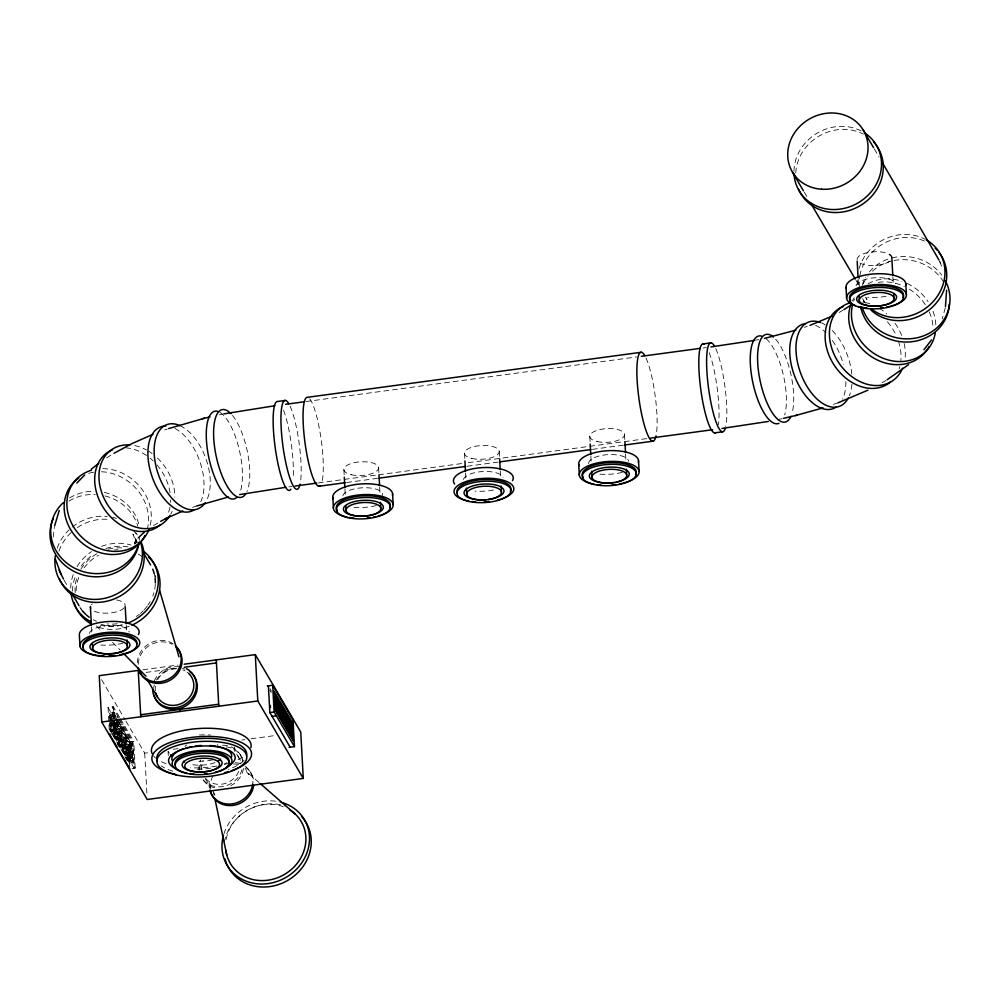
<?xml version="1.0" encoding="UTF-8"?>
<svg xmlns="http://www.w3.org/2000/svg" width="1000" height="1000" viewBox="0 0 1000 1000"><rect width="100%" height="100%" fill="white"/><g stroke="black" fill="none" stroke-linecap="round" stroke-linejoin="round"><path stroke-width="0.75" stroke-dasharray="5 3.75" d="M53.188 537.188L54.363 527.288M135.225 542.675L135.512 539.125L135.538 543.525M135.125 543.85L135.8 539.4L134.775 544.012L136.163 539.525L134.525 543.9L137.287 538.888L134.575 542.525L137.275 539.087M945.263 307.812L942.237 318.85M106.65 457.9L112.7 454.05M153.512 525.562L159.475 522.025M839.15 312.475L842.738 310.363M882.013 382.775L885.85 380.513M109.488 717.7L113.688 715.438L132.075 746.75L127.875 749.013L111.013 720.312M113.8 717.45L109.6 719.725L132.738 758.888L128.525 761.162L110.15 729.837L114.35 727.575M110.7 720.163L113.85 718.462L113.537 712.55L116.6 717.775M111.912 722.638L109.812 723.763L128.2 755.088L132.4 752.825L113.075 719.663M128.262 756.1L132.463 753.838L114.075 722.513L109.875 724.775L128.312 757.113L132.513 754.85L111.675 719.587M114.125 723.525L109.925 725.788L128.312 757.113M114.188 724.538L109.975 726.8L128.425 759.137L132.625 756.875L114.237 725.55L110.037 727.812L128.425 759.137M114.4 728.587L110.2 730.85L127.05 759.562M119.675 717.412L113.413 706.75L108.05 707.475L132.188 748.775L127.987 751.038L127.925 750.025L132.137 747.763L117.575 722.962M109.7 721.737L128.088 753.062L132.3 750.8L115.438 722.087M128.2 755.088L128.15 754.075L132.35 751.812L115.5 723.1M128.363 758.125L132.575 755.863L109.438 716.688L113.637 714.425L132.025 745.738L127.812 748.012L127.875 749.013M128.475 760.15L132.675 757.875L114.288 726.562L110.087 728.825L128.525 761.162M128.588 762.163L132.787 759.9L110.412 722.038M838.1 402.775L831.188 405.2M164.6 429.95L167.3 429.05M192.55 507.4L196.875 505.95M804.388 327.362L807.275 326.4M219.288 414.812L222.325 414.2M754.275 340.425L758.737 339.513M777.5 419.6L782.05 418.675M305.775 401.575L636.712 356.938M703.213 347.962L706.3 347.55M288.875 486.875L291.975 486.463M318.263 482.912L377.025 474.988M378.575 474.775L462.075 463.512M468.263 462.675L647.65 438.488M346.7 482.512L377.6 478.338M467.238 466.25L498.15 462.075M592.425 449.363L623.337 445.188M142.838 669.788L178.025 665.037M146.062 672.412L176.663 668.288M116.812 721.663L113.75 716.438L109.537 718.713L109.237 713.138L114.612 712.412L117.675 717.625M118.212 724.8L123.588 724.075M118.438 728.787L123.8 728.075M124.812 756.65L128.637 763.175L134.012 762.45L115.625 731.137L110.25 731.862L109.763 722.75L128.15 754.075M109.488 734.188L114.862 733.462L135.2 768.112L129.838 768.838M135.2 768.112L133.75 741.4L128.387 742.125L129.75 767.35M134.012 762.45L133 743.725L127.625 744.45L127.762 747L131.962 744.725L118.175 721.237M125.9 721.075L144.713 753.138L150.712 752.325M173.225 749.287L180.725 748.275M241.863 740.037L244.925 739.625M251.038 738.787L276.75 735.325M259.012 782.5L246.125 771.25L248.912 774.737L244.975 768.037M96.388 625.913L101.775 631.388M112.562 642.325L120.125 649.987M874.325 148.938L879.05 156.988M804.237 192.175L808.162 198.85M856.025 280.387L858.375 284.4M269.95 688.512L271.512 691.175M269.662 689.987L271.225 692.65M137.487 542.65L132.9 534.163L136.537 542.825L135.113 538.5L136.012 543.15L135.287 538.787L135.475 542.35M240.2 754.613L241.075 756.112M250.338 771.875L251.213 773.375M237.9 755.975L241.838 762.675M205.475 778.8L210.975 788.188M64.088 580.225L68 586.912M101.6 679.675L125.113 719.75M120.45 718.737L133.75 741.4M118.6 717.55L112.338 706.888L113.15 721.737M119.388 718.888L132.675 741.538L134.125 768.263L113.787 733.612L113.225 723.225M118.438 718.938L133 743.725M117.362 719.075L131.925 743.875L132.938 762.6L114.55 731.275L114.075 722.513M117.413 719.938L113.575 713.413L109.375 715.675L110.913 718.288M116.15 722.387L132.238 749.788L128.038 752.05L128.088 753.062M109.237 713.138L112.3 718.35M110.312 720.013L127.925 750.025M117.15 743.6L119.45 747.525M939.737 261.55L942.312 268.1M865.863 297.538L866.925 299.637L865.788 297.362M213.912 792.887L214.913 794.887M939.613 261.288L940.8 263.65M213.188 790.763L214.15 795.337M892.887 277.2L893.213 283.225M858.162 279.237L858.575 286.788M624.513 434.45L624.925 442M625.575 454.062L625.9 460.1M589.8 436.5L590.125 442.537M590.862 456.112L591.188 462.15M499.237 451.35L499.562 457.388M500.3 470.962L500.625 477M464.513 453.4L464.837 459.438M465.575 473.013L465.988 480.55M378.6 467.625L378.925 473.663M379.663 487.238L379.988 493.275M343.888 469.675L344.212 475.7M344.95 489.288L345.275 495.312M234.6 747.487L234.838 751.65M168.088 751.413L168.312 755.575M144.713 753.138L146.888 793.3M126.213 624.875L126.538 630.913M114.612 712.412L115.075 721.05M115.15 722.487L115.625 731.137M113.413 706.75L114.062 718.625M114.138 720.113L114.862 733.462M108.05 707.475L109.412 732.712M91.487 626.925L91.812 632.962M646.012 358A44.875 8.225 82.3 0 1 656.525 433.013M309.725 398.812A44.875 8.225 82.3 0 1 321.15 439.462A44.875 8.225 82.3 0 1 321.55 483.312M137.413 662.775A22.438 20.213 -30.4 0 1 150.225 643.062A22.438 20.213 -30.4 0 1 173.45 644.1M138.3 664.275A22.438 20.213 -30.4 0 1 149.863 645.25A22.438 20.213 -30.4 0 1 172.125 644.237M154.288 680.987A22.438 20.213 -30.4 0 1 178.9 666.413M153.737 687.625A22.438 20.213 -30.4 0 1 154.288 685.025M156.375 680.037A22.438 20.213 -30.4 0 1 174.312 667.987M182.438 668.35A22.438 20.213 -30.4 0 1 184.975 669.125M57.188 548.125A44.875 40.412 -30.4 0 1 69.075 529.837M72.237 527.062A44.875 40.412 -30.4 0 1 107.362 516.45M112.675 517.35A44.875 40.412 -30.4 0 1 116.512 518.438M135.887 532.8A44.875 40.412 -30.4 0 1 137.262 534.938M58.95 551.125A44.875 40.412 -30.4 0 1 71.862 531.875M77.4 527.562A44.875 40.412 -30.4 0 1 109.125 519.45M133.588 530.9A44.875 40.412 -30.4 0 1 136.125 533.763M245.188 766.287A22.438 20.213 -30.4 0 1 252.712 784.275M209.288 787.55A22.438 20.213 -30.4 0 1 209.9 779.75M235.387 762.638A22.438 20.213 -30.4 0 1 240.588 763.85M246.062 767.788A22.438 20.213 -30.4 0 1 253.663 780.575M210.175 789.05A22.438 20.213 -30.4 0 1 212.862 776.275M233.55 764.013A22.438 20.213 -30.4 0 1 238.925 764.587M179.988 425.637A44.875 25.05 70.1 0 1 205.65 457.987A44.875 25.05 70.1 0 1 207.025 499.487M174.913 428.462A44.875 25.05 70.1 0 1 199.725 461.125A44.875 25.05 70.1 0 1 200.775 501.737M222.525 745.25A22.438 20.213 -30.4 0 1 242.638 761.812M242.025 769.613A22.438 20.213 -30.4 0 1 223.388 786.413A22.438 20.213 -30.4 0 1 201.6 777.487M199.15 770.288A22.438 20.213 -30.4 0 1 200.65 759.95M226.137 746.875A22.438 20.213 -30.4 0 1 243.038 760.8M243.463 768.512A22.438 20.213 -30.4 0 1 230.863 785.612M214.762 787.775A22.438 20.213 -30.4 0 1 202.475 778.988M199.887 769.2A22.438 20.213 -30.4 0 1 201.525 761.45M125.675 447.8A44.875 34.388 56.1 0 1 146.75 455.65M150.013 458.113A44.875 34.388 56.1 0 1 153.112 460.85M156.95 464.888A44.875 34.388 56.1 0 1 170.312 494.75M170.6 499.913A44.875 34.388 56.1 0 1 170.512 502.45M169.9 507.35A44.875 34.388 56.1 0 1 167.875 514.15M134.675 445.575A44.875 34.388 56.1 0 1 146.5 449.975M148.787 451.312A44.875 34.388 56.1 0 1 152.125 453.575M157.375 457.987A44.875 34.388 56.1 0 1 174.862 497.05M172.15 511.275A44.875 34.388 56.1 0 1 170.837 514.038M493.525 490.025A29.95 11.8 -3.1 0 1 475.05 491.112M463.462 479.562A19.988 7.875 -3.1 0 1 482.663 471.538A19.988 7.875 -3.1 0 1 503.05 477.225M853.637 301.225A44.875 38.475 41.3 0 1 854.562 298.95M868.112 283.825A44.875 38.475 41.3 0 1 901.963 281.325M907.087 283.4A44.875 38.475 41.3 0 1 928.037 301.575M933.037 311.35A44.875 38.475 41.3 0 1 935.85 326.863M852.362 300.95A44.875 38.475 41.3 0 1 854.15 297.762M878.288 282.375A44.875 38.475 41.3 0 1 904.362 286.5M909.275 289.163A44.875 38.475 41.3 0 1 925.312 304.675M929.287 311.925A44.875 38.475 41.3 0 1 933.075 327.375M622.25 472.375A29.95 11.8 -3.1 0 1 597.962 474.012M588.663 463.663A19.988 7.875 -3.1 0 1 607.95 454.637A19.988 7.875 -3.1 0 1 628.575 461.3M223.85 834.025A44.875 40.412 -30.4 0 1 279.75 801.963M224.35 842.2A44.875 40.412 -30.4 0 1 285.35 806.05M376.337 505.55A29.95 11.8 -3.1 0 1 352.05 507.175M342.825 495.838A19.988 7.875 -3.1 0 1 364.538 487.725A19.988 7.875 -3.1 0 1 382.587 495.475M226.15 839.463A41.163 37.075 -30.4 0 1 283.263 806.712M236.625 754.137A19.762 17.8 -30.4 0 1 240.05 762.312M238.738 771.425A19.762 17.8 -30.4 0 1 223.088 783.988A19.762 17.8 -30.4 0 1 205.175 777.962M201.75 769.775A19.762 17.8 -30.4 0 1 203.062 760.675M889.95 261A17.387 6.85 -3.1 0 1 873.95 265.487A17.387 6.85 -3.1 0 1 858.538 262.075M857.1 259.637A17.387 6.85 -3.1 0 1 868.538 252.425A17.387 6.85 -3.1 0 1 888.162 253.762M886.112 296.25A29.95 11.8 -3.1 0 1 867.638 297.35M856.038 285.8A19.988 7.875 -3.1 0 1 875.25 277.762A19.988 7.875 -3.1 0 1 895.638 283.463M793.975 171.238A44.875 40.412 -30.4 0 1 817.113 133.188A44.875 40.412 -30.4 0 1 861.637 131.163M795.775 172.938A44.875 40.412 -30.4 0 1 819.488 135.838A44.875 40.412 -30.4 0 1 863.4 134.162M862.588 298.538A44.875 40.412 -30.4 0 0 864.35 301.9L862.6 298.9A44.875 40.412 -30.4 0 0 865.487 303.075M859.475 287.5A44.875 40.412 -30.4 0 1 859.6 277.113M859.812 275.812A44.875 40.412 -30.4 0 1 924.5 241.1M857.712 284.5A44.875 40.412 -30.4 0 1 857.438 280.637M858.938 268.913A44.875 40.412 -30.4 0 1 925.088 239.25M154.2 573.587A41.163 37.075 -30.4 0 1 154.925 577.038M155.312 584.15A41.163 37.075 -30.4 0 1 152.812 596.025M150.15 601.663A41.163 37.075 -30.4 0 1 148.138 604.862M147.4 605.9A41.163 37.075 -30.4 0 1 144.137 609.825M143.25 610.737A41.163 37.075 -30.4 0 1 140.425 613.362M139.425 614.188A41.163 37.075 -30.4 0 1 136.3 616.487M117.238 623.763A41.163 37.075 -30.4 0 1 107.2 623.925M96.538 621.25A41.163 37.075 -30.4 0 1 93.275 619.725M81.487 609.562A41.163 37.075 -30.4 0 1 79.775 606.962M75.175 592.575A41.163 37.075 -30.4 0 1 77.575 575.938M80.875 569.225A41.163 37.075 -30.4 0 1 97.387 553.45M108.138 549.175A41.163 37.075 -30.4 0 1 123.188 548.038M124.138 607.85A17.387 6.85 -3.1 0 1 109.462 613.038A17.387 6.85 -3.1 0 1 92.85 610.475M91.438 604.725A17.387 6.85 -3.1 0 1 92.3 603.9M116.6 599.975A17.387 6.85 -3.1 0 1 125.087 606.125M122.888 643.188A29.95 11.8 -3.1 0 1 100.962 645.025M89.375 633.488A19.988 7.875 -3.1 0 1 109.838 625.388A19.988 7.875 -3.1 0 1 129.2 632.125M862.138 285.462A44.875 41.013 12.1 0 1 865.725 277.175M869.463 271.85A44.875 41.013 12.1 0 1 889.375 258.675M892.025 257.925A44.875 41.013 12.1 0 1 941.8 275.163M863.263 283.812A44.875 41.013 12.1 0 1 867.962 276.038M872.425 271.2A44.875 41.013 12.1 0 1 891.35 261.1M894.062 260.5A44.875 41.013 12.1 0 1 944.075 282.838M88.763 473.312A44.875 38.475 41.3 0 1 93.713 472.212M101.487 471.763A44.875 38.475 41.3 0 1 147.45 528.538M102.888 468.638A44.875 38.475 41.3 0 1 149.85 526.638M862.75 302.087A44.875 34.388 56.1 0 1 865.125 302.5M866.312 302.762A44.875 34.388 56.1 0 1 869.9 303.788M879.237 308.225A44.875 34.388 56.1 0 1 886.812 313.95M895.138 323.375A44.875 34.388 56.1 0 1 901.762 335.688M904.163 343.537A44.875 34.388 56.1 0 1 905 358.975M887.4 321.8A44.875 34.388 56.1 0 1 896.425 335.988M898.438 341.163A44.875 34.388 56.1 0 1 900.863 360.613M899.812 366.613A44.875 34.388 56.1 0 1 899.137 368.875M234.412 747.75A33.312 13.125 -3.1 0 1 233.762 749.412M212.613 759.9A33.312 13.125 -3.1 0 1 196.137 761.275M169.338 753.213A33.312 13.125 -3.1 0 1 168.425 751.65M199.462 735.025A33.312 13.125 -3.1 0 1 210.487 735.013M244.062 760.275A45.025 17.738 -3.1 0 1 228.225 769.362M172.763 771.15A45.025 17.738 -3.1 0 1 161.275 765.85M242.562 757.2A49.913 19.663 -3.1 0 1 236.6 760.337M229.387 763.037A49.913 19.663 -3.1 0 1 224 764.538M216.788 766.062A49.913 19.663 -3.1 0 1 190.5 767.775M166.1 763.625A49.913 19.663 -3.1 0 1 158.412 760.075M155.562 758.012A49.913 19.663 -3.1 0 1 153.425 755.788M184.913 746.5A17.387 6.85 -3.1 0 1 186.887 744.875M217.2 744.6A17.387 6.85 -3.1 0 1 217.938 745.375M821.8 323.038A44.875 25.05 70.1 0 1 825.325 324.938M832.262 330.55A44.875 25.05 70.1 0 1 851.812 374.162M851.925 384.263A44.875 25.05 70.1 0 1 849.375 395.675M815.55 325.3A44.875 25.05 70.1 0 1 826.012 332.812M832.425 340.538A44.875 25.05 70.1 0 1 843.35 364.338M845.85 381.587A44.875 25.05 70.1 0 1 842.6 399.137M68.9 501.138A44.875 41.013 12.1 0 1 95.288 494.487M105.025 495.925A44.875 41.013 12.1 0 1 137.8 526.112M139.412 537.675A44.875 41.013 12.1 0 1 139.288 540.25M69.575 497.962A44.875 41.013 12.1 0 1 93.15 491.262M104.325 492.425A44.875 41.013 12.1 0 1 139.4 526.75M226.55 762.763A29.95 11.8 -3.1 0 1 224.25 764.038M210.775 768.125A29.95 11.8 -3.1 0 1 193.487 769.013M215.012 762.575A19.988 7.875 -3.1 0 1 189.575 764.075M775.688 339.3A44.875 15.713 77.7 0 1 792 413.288M766.087 338.65A44.875 15.713 77.7 0 1 782.987 373.475A44.875 15.713 77.7 0 1 784.675 414.888M122.2 624.938A44.875 40.412 -30.4 0 1 100.487 625.275M70.738 588.112A44.875 40.412 -30.4 0 1 73.5 573.875M77.1 566.55A44.875 40.412 -30.4 0 1 91.5 551.575M101.475 546.4A44.875 40.412 -30.4 0 1 131.1 545.05M129.3 626.237A44.875 40.412 -30.4 0 1 97.163 626.75M72.5 591.112A44.875 40.412 -30.4 0 1 75.763 575.612M81.163 566.112A44.875 40.412 -30.4 0 1 93.25 554.575M105.887 548.475A44.875 40.412 -30.4 0 1 130.287 547.362M219.887 412.287A44.875 15.713 77.7 0 1 238.787 447.825A44.875 15.713 77.7 0 1 240 492.238M232.475 415.438A44.875 15.713 77.7 0 1 247.738 453.55A44.875 15.713 77.7 0 1 246.938 491.587M709.225 352.688A44.875 8.225 82.3 0 1 718.462 424.663M715.763 348.6A44.875 8.225 82.3 0 1 725.088 387.812A44.875 8.225 82.3 0 1 725.763 426.55M283.562 410.25A44.875 8.225 82.3 0 1 293.15 478.7M290.087 406.163A44.875 8.225 82.3 0 1 300.6 481.175M155.275 575.425A41.163 37.075 -30.4 0 1 155.8 577.712M122.088 624.925A41.163 37.075 -30.4 0 1 101.05 624.3M83.5 612.625A41.163 37.075 -30.4 0 1 79.388 606.062M76.112 590.85A41.163 37.075 -30.4 0 1 79.112 576.625M84.062 567.9A41.163 37.075 -30.4 0 1 98.462 555.288M114.225 550.037A41.163 37.075 -30.4 0 1 118.012 549.7M138.188 554.075A41.163 37.075 -30.4 0 1 142.238 556.575M155.387 690.812A19.762 17.8 -30.4 0 1 155.45 686.237M157.762 679.562A19.762 17.8 -30.4 0 1 175.975 668.763M182.95 669.938A19.762 17.8 -30.4 0 1 185.062 670.888M187 672.087A19.762 17.8 -30.4 0 1 188.75 673.525M471.838 458.438A17.387 6.85 -3.1 0 0 499.175 452.212A17.387 6.85 -3.1 0 0 474.613 446.475A17.387 6.85 -3.1 0 0 471.838 458.438M597.125 441.538A17.387 6.85 -3.1 0 0 624.45 435.312A17.387 6.85 -3.1 0 0 599.888 429.575A17.387 6.85 -3.1 0 0 597.125 441.538M351.213 474.7A17.387 6.85 -3.1 0 0 378.537 468.488A17.387 6.85 -3.1 0 0 353.975 462.75A17.387 6.85 -3.1 0 0 351.213 474.7"/><path stroke-width="1.5" d="M945.462 306.512L946.6 290.175M54.562 525.988L59.237 510.562M931.475 339.95L923.938 349.725M76.85 483.062L84.712 474.975M138.188 537.938L144.5 531.962M91.287 469.125L98.725 463.413M908.538 364.675L887.125 379.75M851.762 304.587L843.925 309.65M113.975 453.288L131.938 443.612L153.075 434.263M160.675 521.312L168.45 517.238M165.3 518.787L182.938 510.988M832.087 316.15L810.025 325.375M867.887 390.188L838.1 402.775M168.637 428.6L204.488 418.212M196.875 505.95L228.363 497.013M795.863 330.163L764.4 338.425M823.112 407.887L795.337 415.588M202.475 418.688L210 416.938M783.525 418.338L797.362 415.112M223.837 413.888L274.85 405.75M239.613 494.588L285.788 487.3M754.275 340.425L710.95 346.925M768.4 421.45L721.875 428.475M641.287 352.275L307.462 397.3A44.875 8.225 82.3 0 0 305.188 444.1A44.875 8.225 82.3 0 0 319.875 485.962M703.225 343.913L711.025 342.863M285.363 400.425L277.562 401.475A44.875 8.225 82.3 0 0 275.688 451.062A44.875 8.225 82.3 0 0 290.875 489.162M285.675 404.288L304.237 401.788M641.35 356.312L700.125 348.375M295.062 486.037L316.712 483.125M650.75 438.062L712.6 429.725M318.875 486.262L345.15 482.713M379.15 478.125L465.7 466.45M499.7 461.863L590.887 449.562M624.888 444.988L652.7 441.225M714.638 432.875L722.438 431.825M184.15 664.212L255.287 654.625L300.763 732.087L303.275 778.438L147.225 799.488L101.75 722.013L99.237 675.675L138.25 670.413L140.762 716.75M138.412 673.438L141.475 673.025M184.312 667.25L216.438 662.913M267.312 685.987L272.688 685.263L293.025 719.912L294.462 746.637L289.1 747.362M140.65 714.737L218.675 704.212M101.75 722.013L257.8 700.975L303.275 778.438M268.387 685.85L269.837 712.562L274.125 711.988L294.462 746.637M272.062 716.35L276.35 715.775M289.862 731.125L292.787 731.862L274.4 700.55L292.838 732.875M260.175 783.512L295.325 814.175M123.362 653.275L146.012 676.25M863.3 130.162L873.538 147.6M882.2 162.35L939.025 260.1M792.463 172.125L803.45 190.837M810.512 202.862L855.238 279.05M292.4 724.788L274.012 693.462L273.875 690.925L292.262 722.25L293.275 740.975L274.887 709.65L274.837 708.637L293.225 739.963M292.45 725.8L274.062 694.475L292.512 726.812M292.562 727.825L274.175 696.5L292.613 728.838M292.675 729.85L274.288 698.525L292.725 730.863M292.887 733.888L274.5 702.575L292.95 734.9M293 735.913L274.613 704.587L293.062 736.925M293.113 737.938L274.725 706.612L293.163 738.95M269.837 712.562L290.175 747.212M143.663 553.162L150.612 565M146.988 679.188L157.537 697.15M71.925 593.6L78.987 605.625M109.488 734.188L117.375 747.613M118.95 750.288L129.838 768.838M55.438 559.412L61.15 574.35M59.025 570.15L63.5 579.05M159.588 590.212L178.95 656.75M214.8 798.388L226.725 854.812M905.812 283.85L906.4 294.637M892.8 275.688L891.825 257.587A17.387 6.85 -3.1 0 0 891.612 256.737M893.775 293.788L894.025 298.312M857.175 261.137L858.075 277.738M859.062 295.837L859.3 300.363M846.025 287.375L846.612 298.163M638.513 460.725L639.1 471.5M624.925 442L625.5 452.55M626.4 469.15L626.725 475.188M590.2 444.038L590.775 454.6M591.675 471.2L592 477.238M578.725 464.25L579.312 475.025M499.637 458.888L500.213 469.45M501.112 486.05L501.438 492.088M464.925 460.938L465.5 471.5M466.4 488.1L466.725 494.125M392.6 493.888L393.188 504.675M379.012 475.163L379.588 485.725M380.487 502.325L380.812 508.35M344.288 477.212L344.862 487.775M345.838 505.875L346.087 510.4M332.812 497.413L333.4 508.2M272.688 685.263L274.125 711.988M270.338 705.512L270.45 707.537M255.287 654.625L257.8 700.975M216.275 659.887L218.787 706.237M179.662 709.475L179.775 711.488M125.225 606.775L126.125 623.375M127.025 639.963L127.35 646M90.425 607.312L91.412 625.413M92.387 643.525L92.638 648.05M79.938 645.85L79.362 635.062A29.95 11.8 -3.1 0 1 112 621.413A29.95 11.8 -3.1 0 1 138.45 634.513M656.025 435.95A44.875 8.225 82.3 0 1 639.012 399.075A44.875 8.225 82.3 0 1 644.762 355.575M175.438 645.725A22.438 20.213 -30.4 0 1 169.613 678.5A22.438 20.213 -30.4 0 1 138.038 667.875M176.312 647.225A22.438 20.213 -30.4 0 1 170.5 680A22.438 20.213 -30.4 0 1 138.925 669.375M186.488 668.688A22.438 20.213 -30.4 0 1 184.862 704.463A22.438 20.213 -30.4 0 1 152.662 688.737M189.575 671.55A22.438 20.213 -30.4 0 1 186.925 705.212A22.438 20.213 -30.4 0 1 154.162 695.337M140.438 541.85A44.875 40.412 -30.4 0 1 102.25 598.787A44.875 40.412 -30.4 0 1 55.3 555.887M141.3 542.475A44.875 40.412 -30.4 0 1 116.037 598.15A44.875 40.412 -30.4 0 1 59.525 579.138M252.712 784.275A22.438 20.213 -30.4 0 1 232.15 803.9A22.438 20.213 -30.4 0 1 209.775 790.075M253.588 785.775A22.438 20.213 -30.4 0 1 233.025 805.4A22.438 20.213 -30.4 0 1 210.65 791.575M194.213 509.775A44.875 25.05 70.1 0 1 151.9 476.15A44.875 25.05 70.1 0 1 165.75 426.025M205.188 502.738A44.875 25.05 70.1 0 1 157.85 473A44.875 25.05 70.1 0 1 179.988 425.637M160.2 524.925A44.875 34.388 56.1 0 1 103.3 507.587A44.875 34.388 56.1 0 1 112.438 449.825M170.1 515.35A44.875 34.388 56.1 0 1 106.112 502.312A44.875 34.388 56.1 0 1 129.95 444.938M454.637 484.012A29.95 11.8 -3.1 0 1 482.337 467.625A29.95 11.8 -3.1 0 1 512.537 480.6M465.637 500.35A29.95 11.8 -3.1 0 1 462.287 483A29.95 11.8 -3.1 0 1 506.725 481.475A29.95 11.8 -3.1 0 1 500.788 499.15M499.738 499.462A29.95 11.8 -3.1 0 1 497.562 500.05M489.288 501.538A29.95 11.8 -3.1 0 1 484.3 501.962M475.637 501.887A29.95 11.8 -3.1 0 1 472.1 501.55M468.75 501.037A29.95 11.8 -3.1 0 1 466.65 500.6M485.938 499.688A19.988 7.875 -3.1 0 1 465.513 489.812A19.988 7.875 -3.1 0 1 499.237 486.125A19.988 7.875 -3.1 0 1 488.413 499.412M457.287 493.075A27.012 10.637 -3.1 0 1 484.712 479.475A27.012 10.637 -3.1 0 1 510.262 491.262M935.263 333.162A44.875 38.475 41.3 0 1 885.325 359.062A44.875 38.475 41.3 0 1 852.55 304.775M927.038 349.812A44.875 38.475 41.3 0 1 872.575 357.4A44.875 38.475 41.3 0 1 851.363 303.175M928.938 346.712A44.875 38.475 41.3 0 1 927.7 348.8M579.087 465.7A29.95 11.8 -3.1 0 1 607.612 450.725A29.95 11.8 -3.1 0 1 638.4 462.212M594.025 484.137A29.95 11.8 -3.1 0 1 586.725 466.5A29.95 11.8 -3.1 0 1 632.8 464.925A29.95 11.8 -3.1 0 1 622.837 483.15M621.712 483.425A29.95 11.8 -3.1 0 1 619.4 483.9M615.788 484.487A29.95 11.8 -3.1 0 1 612.075 484.888M600.913 485A29.95 11.8 -3.1 0 1 597.375 484.663M613.7 482.512A19.988 7.875 -3.1 0 1 590 473.888A19.988 7.875 -3.1 0 1 622.775 468.6A19.988 7.875 -3.1 0 1 616.1 482.125M583.312 477.438A27.012 10.637 -3.1 0 1 608.3 462.663A27.012 10.637 -3.1 0 1 635.55 474.363M281.05 802.288A44.875 40.412 -30.4 0 1 307.2 852.1A44.875 40.412 -30.4 0 1 253.025 883.175A44.875 40.412 -30.4 0 1 223.463 835.312M301.55 816.45A44.875 40.412 -30.4 0 1 286.9 880.875A44.875 40.412 -30.4 0 1 224.975 858.938M333.175 498.875A29.95 11.8 -3.1 0 1 361.7 483.9A29.95 11.8 -3.1 0 1 392.488 495.375M347.05 517.1A29.95 11.8 -3.1 0 1 341.087 499.538A29.95 11.8 -3.1 0 1 386.625 497.975A29.95 11.8 -3.1 0 1 378.025 516.038M375.8 516.6A29.95 11.8 -3.1 0 1 373.488 517.075M369.875 517.663A29.95 11.8 -3.1 0 1 367.413 517.95M353.812 518.075A29.95 11.8 -3.1 0 1 349.212 517.5M337.4 510.613A27.012 10.637 -3.1 0 1 362.388 495.825A27.012 10.637 -3.1 0 1 389.637 507.537M289.725 809.862A41.163 37.075 -30.4 0 1 285.763 873.637A41.163 37.075 -30.4 0 1 225.837 850.2M889.388 254.425A17.387 6.85 -3.1 0 1 891.125 255.912M846.388 288.837A29.95 11.8 -3.1 0 1 874.925 273.85A29.95 11.8 -3.1 0 1 905.713 285.338M855.4 305.738A29.95 11.8 -3.1 0 1 857.638 288.1A29.95 11.8 -3.1 0 1 901.562 288.8A29.95 11.8 -3.1 0 1 890.138 306.288M889.013 306.55A29.95 11.8 -3.1 0 1 886.7 307.038M883.088 307.625A29.95 11.8 -3.1 0 1 880.625 307.913M867.025 308.038A29.95 11.8 -3.1 0 1 862.425 307.462M861.338 307.275A29.95 11.8 -3.1 0 1 858.225 306.588M850.612 300.575A27.012 10.637 -3.1 0 1 875.6 285.788A27.012 10.637 -3.1 0 1 902.85 297.5M866.05 133.887A44.875 40.412 -30.4 0 1 857.15 203.4A44.875 40.412 -30.4 0 1 794.025 173.837M873.562 141.962A44.875 40.412 -30.4 0 1 861.338 204.963A44.875 40.412 -30.4 0 1 798.625 189.275M926.225 239.875A44.875 40.412 -30.4 0 1 935.037 299.387A44.875 40.412 -30.4 0 1 870.863 308.525M938.675 251.988A44.875 40.412 -30.4 0 1 930.462 308.888A44.875 40.412 -30.4 0 1 870.7 309.825M935.225 248.238A44.875 40.412 -30.4 0 1 937.013 250.062M152.7 569.163A41.163 37.075 -30.4 0 1 154.2 573.587M155.087 578.212A41.163 37.075 -30.4 0 1 155.35 582.95M89.225 617.225A41.163 37.075 -30.4 0 1 86.463 615.025M85.6 614.237A41.163 37.075 -30.4 0 1 82.425 610.788M90.638 608.162A17.387 6.85 -3.1 0 1 90.487 606.45M96.875 655.325A29.95 11.8 -3.1 0 1 87.088 637.45A29.95 11.8 -3.1 0 1 134.425 636.225A29.95 11.8 -3.1 0 1 120.025 654.725M115.2 655.462A29.95 11.8 -3.1 0 1 108.963 655.925M103.987 655.938A29.95 11.8 -3.1 0 1 98.012 655.475M83.2 646.988A27.012 10.637 -3.1 0 1 108.925 633.475A27.012 10.637 -3.1 0 1 136.7 643.838M945.387 280.825A44.875 41.013 12.1 0 1 921.213 336.675A44.875 41.013 12.1 0 1 862.2 307.188M949.275 304.2A44.875 41.013 12.1 0 1 907.55 342.025A44.875 41.013 12.1 0 1 860.6 306.55M143.138 538.638A44.875 38.475 41.3 0 1 79.638 540.825A44.875 38.475 41.3 0 1 78.763 478.062M144.925 535.45A44.875 38.475 41.3 0 1 143.763 537.6M149.075 528.987A44.875 38.475 41.3 0 1 80.85 536.25A44.875 38.475 41.3 0 1 91.487 470.225M902.588 368.2A44.875 34.388 56.1 0 1 841.263 366.238A44.875 34.388 56.1 0 1 851.338 302.55M890.65 381.85A44.875 34.388 56.1 0 1 833.75 364.5A44.875 34.388 56.1 0 1 842.875 306.737M175.625 768.45A33.312 13.125 -3.1 0 1 179.812 750.337A33.312 13.125 -3.1 0 1 225.35 748.787A33.312 13.125 -3.1 0 1 226.887 766.7M172.662 756.087A33.312 13.125 -3.1 0 1 170.763 754.7M157.312 761.075A45.025 17.738 -3.1 0 1 200.212 738.55A45.025 17.738 -3.1 0 1 246.488 755.825M152.05 753.438A49.913 19.663 -3.1 0 1 199.6 728.462A49.913 19.663 -3.1 0 1 250.912 747.6M171.25 773.213A49.913 19.663 -3.1 0 1 165.3 744.45A49.913 19.663 -3.1 0 1 239.037 741.475A49.913 19.663 -3.1 0 1 231.1 770.788M228.525 771.612A49.913 19.663 -3.1 0 1 224.438 772.712M175.1 774.1A49.913 19.663 -3.1 0 1 172.5 773.525M848.275 398.025A44.875 25.05 70.1 0 1 800.6 373.062A44.875 25.05 70.1 0 1 820.638 322.55M836.038 407.175A44.875 25.05 70.1 0 1 794.35 375.325A44.875 25.05 70.1 0 1 805.413 323.575M138.988 542.812A44.875 41.013 12.1 0 1 83.025 574.95A44.875 41.013 12.1 0 1 53.35 518.575M139.188 542.163A44.875 41.013 12.1 0 1 74.575 568.162A44.875 41.013 12.1 0 1 63.188 502.788M172.237 760.5A29.95 11.8 -3.1 0 1 183.888 748.625M185.963 747.975A29.95 11.8 -3.1 0 1 188.137 747.387M189.262 747.125A29.95 11.8 -3.1 0 1 191.575 746.637M195.188 746.062A29.95 11.8 -3.1 0 1 201.4 745.487M210.062 745.55A29.95 11.8 -3.1 0 1 215.85 746.213M216.95 746.4A29.95 11.8 -3.1 0 1 231.562 757M220.575 759.075A19.988 7.875 -3.1 0 1 218.312 760.938M184.613 762.087A19.988 7.875 -3.1 0 1 183.463 761.263M186.863 773.05A29.95 11.8 -3.1 0 1 178.75 755.837A29.95 11.8 -3.1 0 1 224.013 753.162A29.95 11.8 -3.1 0 1 218.9 771.162M217.85 771.488A29.95 11.8 -3.1 0 1 215.675 772.075M207.4 773.562A29.95 11.8 -3.1 0 1 204.913 773.812M193.75 773.913A29.95 11.8 -3.1 0 1 190.212 773.575M175.4 765.088A27.012 10.637 -3.1 0 1 202.825 751.5A27.012 10.637 -3.1 0 1 228.388 763.275M790.9 416.337A44.875 15.713 77.7 0 1 760.35 381.825A44.875 15.713 77.7 0 1 773.413 337.038M778.925 423.325A44.875 15.713 77.7 0 1 752.45 380.675A44.875 15.713 77.7 0 1 761.7 336.112M143.837 551.525A44.875 40.412 -30.4 0 1 157.262 590A44.875 40.412 -30.4 0 1 127.537 623.237M90.612 621.6A44.875 40.412 -30.4 0 1 71.025 593.288M148.525 557.025A44.875 40.412 -30.4 0 1 131.9 625.163M91.237 623.975A44.875 40.412 -30.4 0 1 74.1 602.55M236.713 497.438A44.875 15.713 77.7 0 1 209.05 458.688A44.875 15.713 77.7 0 1 217.725 411.362M245.6 494.038A44.875 15.713 77.7 0 1 215.45 452.488A44.875 15.713 77.7 0 1 230.963 413.725M715.638 432.587A44.875 8.225 82.3 0 1 700.575 387.925A44.875 8.225 82.3 0 1 704.312 344.325M725.113 428.875A44.875 8.225 82.3 0 1 708.375 386.875A44.875 8.225 82.3 0 1 714.5 346.163M300.087 484.113A44.875 8.225 82.3 0 1 283.087 447.225A44.875 8.225 82.3 0 1 288.837 403.725M188.75 673.525A19.762 17.8 -30.4 0 1 183.625 702.387A19.762 17.8 -30.4 0 1 155.812 693.037M474.05 499.162A17.387 6.85 -3.1 0 0 501.375 492.95A17.387 6.85 -3.1 0 0 476.812 487.212A17.387 6.85 -3.1 0 0 474.05 499.162M468.438 501.337A27.012 10.637 -3.1 0 0 510.887 491.675A27.012 10.637 -3.1 0 0 472.738 482.762A27.012 10.637 -3.1 0 0 468.438 501.337M599.325 482.262A17.387 6.85 -3.1 0 0 626.663 476.05A17.387 6.85 -3.1 0 0 602.1 470.312A17.387 6.85 -3.1 0 0 599.325 482.262M593.713 484.438A27.012 10.637 -3.1 0 0 636.163 474.775A27.012 10.637 -3.1 0 0 598.013 465.863A27.012 10.637 -3.1 0 0 593.713 484.438M353.413 515.438A17.387 6.85 -3.1 0 0 380.75 509.225A17.387 6.85 -3.1 0 0 356.188 503.475A17.387 6.85 -3.1 0 0 353.413 515.438M351.85 515.163A19.988 7.875 -3.1 0 0 383.263 508.013A19.988 7.875 -3.1 0 0 355.037 501.425A19.988 7.875 -3.1 0 0 351.85 515.163M347.8 517.612A27.012 10.637 -3.1 0 0 390.25 507.95A27.012 10.637 -3.1 0 0 352.1 499.038A27.012 10.637 -3.1 0 0 347.8 517.612M866.637 305.4A17.387 6.85 -3.1 0 0 893.962 299.175A17.387 6.85 -3.1 0 0 869.4 293.438A17.387 6.85 -3.1 0 0 866.637 305.4M865.075 305.125A19.988 7.875 -3.1 0 0 896.488 297.975A19.988 7.875 -3.1 0 0 868.25 291.375A19.988 7.875 -3.1 0 0 865.075 305.125M861.025 307.575A27.012 10.637 -3.1 0 0 903.462 297.913A27.012 10.637 -3.1 0 0 865.312 289A27.012 10.637 -3.1 0 0 861.025 307.575M821.55 189.225A41.163 37.075 -30.4 0 0 865.387 134.325A41.163 37.075 -30.4 0 0 796.712 129.875A41.163 37.075 -30.4 0 0 821.55 189.225M99.963 653.088A17.387 6.85 -3.1 0 0 127.287 646.862A17.387 6.85 -3.1 0 0 102.725 641.125A17.387 6.85 -3.1 0 0 99.963 653.088M98.4 652.812A19.988 7.875 -3.1 0 0 129.812 645.662A19.988 7.875 -3.1 0 0 101.575 639.062A19.988 7.875 -3.1 0 0 98.4 652.812M94.35 655.25A27.012 10.637 -3.1 0 0 136.8 645.6A27.012 10.637 -3.1 0 0 98.65 636.688A27.012 10.637 -3.1 0 0 94.35 655.25M175.9 774.862A45.025 17.738 -3.1 0 0 246.65 758.763A45.025 17.738 -3.1 0 0 183.075 743.9A45.025 17.738 -3.1 0 0 175.9 774.862M192.162 771.188A17.387 6.85 -3.1 0 0 219.5 764.963A17.387 6.85 -3.1 0 0 194.938 759.225A17.387 6.85 -3.1 0 0 192.162 771.188M190.6 770.913A19.988 7.875 -3.1 0 0 222.013 763.763A19.988 7.875 -3.1 0 0 193.787 757.163A19.988 7.875 -3.1 0 0 190.6 770.913M186.55 773.35A27.012 10.637 -3.1 0 0 229 763.7A27.012 10.637 -3.1 0 0 190.85 754.788A27.012 10.637 -3.1 0 0 186.55 773.35"/></g></svg>
